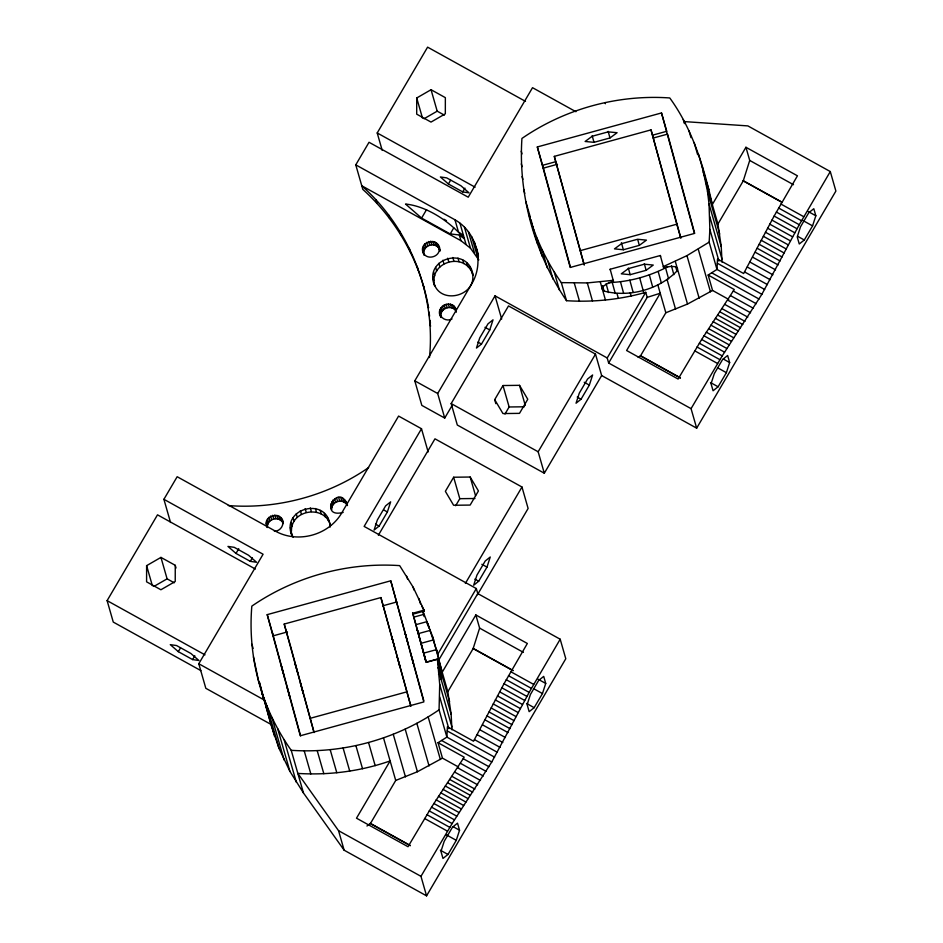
<?xml version="1.0" encoding="UTF-8"?>
<svg xmlns="http://www.w3.org/2000/svg" width="943" height="943" viewBox="0 0 943 943"><rect width="100%" height="100%" fill="white"/><g stroke="black" fill="none" stroke-linecap="round" stroke-linejoin="round"><path stroke-width="1.41" d="M146.613 565.659L146.589 581.843L160.899 589.764L175.233 581.501L175.257 565.317L160.947 557.396L146.613 565.659L152.377 585.768M416.723 97.978L416.7 114.162L431.01 122.083L445.332 113.832L445.355 97.648L431.045 89.715L416.723 97.978L422.488 118.087M458.64 767.095L442.467 758.137L438.047 742.707L446.888 737.108L447.418 726.735L473.539 741.21L504.022 683.746L527.349 643.48L475.838 614.954L442.22 672.218L432.696 636.914L422.865 610.958M728.739 299.414L712.566 290.456L708.146 275.026L716.986 269.427L717.517 259.066L743.65 273.529L774.12 216.065L797.448 175.811L745.937 147.273L712.319 204.537C703.891 167.135 692.645 129.321 669.766 97.954C617.783 94.324 564.822 108.834 521.927 138.444C518.167 195.26 534.669 253.596 566.507 300.699C593.147 302.385 620.07 299.65 645.743 292.33L647.193 297.375L608.648 363.008L691.066 408.649L696.665 428.169L835.887 191.064L830.288 171.555L747.87 125.902L683.687 121.553M170.553 522.493L163.905 499.307L177.166 476.722L276.346 531.652C298.401 543.309 328.117 535.153 341.154 513.911L398.594 416.075L421.497 428.747L364.139 526.418L476.321 588.55L477.771 593.583L560.189 639.224L529.141 692.398L491.774 761.968L446.888 737.108L439.061 709.82L439.709 684.382L437.399 659.074L426.047 662.175L412.68 613.268L424.032 610.156L424.291 611.064L412.94 614.164L412.68 613.268M830.288 171.555L799.251 224.717L761.873 294.287L716.986 269.427L709.16 242.139L709.855 229.42L709.03 204.006L707.498 191.394L702.252 166.546M429.478 357.503C435.878 293.744 409.51 228.312 361.77 185.783L460.962 240.713L470.474 248.186L478.832 259.903M343.181 512.391C317.343 519.039 338.95 480.482 347.484 505.566M345.916 501.228L346.953 504.859C342.934 497.951 331.158 501.499 331.641 509.479L330.604 505.861M423.69 254.032C416.877 241.078 440.016 235.797 439.898 250.449L437.976 244.909M424.032 255.247C421.097 246.559 434.452 240.642 439.014 248.528M438.86 246.83C442.149 256.708 425.729 261.659 422.994 251.616M290.432 527.561L292.141 536.213C279.67 507.57 328.942 495.664 330.121 527.102M291.47 531.192C290.68 509.338 325.37 504.305 330.486 525.711L329.791 523.294M432.967 277.148L434.676 285.8C422.723 257.946 468.977 245.286 473.021 275.297L470.003 267.01M434.004 280.778C433.356 261.6 461.846 253.785 471.04 270.629M267.234 527.55C260.963 515.243 282.888 509.833 283.324 523.589M281.863 519.204L282.9 522.835C279.258 515.703 267.305 518.662 267.364 526.654L266.327 523.023M439.792 311.791L441.053 317.52C433.155 305.367 455.964 297.575 456.318 312.027M440.829 315.422C440.77 307.43 452.723 304.471 456.365 311.591L455.328 307.972M660.571 256.413L660.324 255.518L610.168 269.25L613.457 281.226L606.16 284.232L602.825 286.743L602.106 289.053L604.05 291.057C629.028 297.693 658.851 289.619 676.897 271.101L677.51 268.401L675.659 266.786L671.463 266.339L663.601 267.482L663.342 266.586L686.952 255.636L709.16 242.139M387.384 511.966L390.65 501.853L385.628 505.861L377.341 519.97L374.076 530.084L379.098 526.088L387.384 511.966L383.813 509.986M489.759 329.944L493.024 319.83L488.002 323.838L479.716 337.948L476.451 348.061L481.472 344.065L489.759 329.944L484.985 327.304M486.977 567.12L490.242 557.007L485.221 561.014L476.934 575.124L473.669 585.238L478.69 581.242L486.977 567.12L481.849 564.291M513.063 670.697L473.15 648.584L479.61 628.121L475.838 614.954M589.34 385.098L592.617 374.984L587.595 378.992L579.308 393.101L576.043 403.215L581.053 399.219L589.34 385.098L584.224 382.269M456.282 840.331L459.547 830.229L457.52 823.168L452.499 827.164L444.212 841.286L440.947 851.399L442.974 858.448L447.996 854.452L456.282 840.331L446.098 834.696M542.461 693.553L545.726 683.439L543.71 676.39L538.689 680.386L530.402 694.508L527.137 704.61L529.153 711.67L534.174 707.674L542.461 693.553L533.561 688.626M781.888 202.309L743.249 180.903L749.72 160.44L745.937 147.273M726.381 372.662L729.646 362.548L727.631 355.487L722.609 359.495L714.322 373.605L711.046 383.718L713.073 390.767L718.095 386.771L726.381 372.662L717.482 367.723M812.571 225.872L815.836 215.77L813.809 208.709L808.788 212.705L800.501 226.827L797.236 236.941L799.263 243.989L804.285 239.993L812.571 225.872L802.387 220.238M427.851 305.426L428.546 307.842C420.637 262.449 397.062 220.202 362.819 189.413L355.77 164.86L369.031 142.275L468.223 197.205L532.524 87.687L575.914 111.71M382.21 150.385L377.212 132.963L427.603 47.15L525.499 101.373M200.859 670.603L113.266 622.085L107.113 600.632L157.505 514.831L255.4 569.053M355.77 164.86L454.962 219.79L458.463 231.978L463.461 235.42L450.212 233.935L421.592 218.081L426.566 209.617M448.42 183.991L440.393 176.966L446.664 177.873L460.974 185.795L469.001 192.82L462.73 191.912L448.42 183.991L450.636 180.196M178.321 651.66L170.282 644.647L176.565 645.554L190.875 653.475L198.902 660.501L192.62 659.593L178.321 651.66L180.537 647.876M235.998 553.435L227.958 546.421L234.241 547.329L248.551 555.25L256.579 562.264L250.308 561.356L235.998 553.435L238.756 548.732M462.73 191.912L464.946 188.128M192.62 659.593L194.847 655.798M250.308 561.356L252.37 557.832M450.212 233.935L453.76 227.876M560.189 639.224L565.788 658.744L426.566 895.85L344.148 850.209L303.446 792.933L289.914 771.374L279.022 748.412L270.9 724.354L205.822 688.307L198.784 663.754L263.085 554.236L163.905 499.307M452.168 405.384L444.719 418.067L421.827 405.384L414.79 380.831L472.231 282.994C484.478 261.624 476.38 231.954 454.962 219.79M444.719 418.067L437.682 393.502L495.028 295.843L607.209 357.975L608.648 363.008M601.658 375.55L544.311 473.221L457.308 425.034L451.167 403.58L508.513 305.921L595.505 354.108L601.658 375.55L696.665 428.169M378.367 535.223L434.971 438.825L521.974 487.012L528.115 508.466L477.476 594.715M494.698 399.643L502.984 385.534L519.522 385.333L527.774 399.254L519.487 413.364L502.949 413.564L494.698 399.643L495.853 403.663M453.654 477.229L445.367 491.338L453.607 505.259L470.144 505.071L478.431 490.949L470.18 477.028L453.654 477.229L459.795 498.682L455.658 505.731M504.988 414.036L509.137 406.975L502.984 385.534M544.311 473.221L538.158 451.768L595.505 354.108M465.37 583.411L521.974 487.012M607.209 357.975L645.743 292.33M437.788 654.183L476.321 588.55M439.226 659.216L477.771 593.583M680.41 378.025L640.486 355.912L665.829 312.77L687.518 304.059L712.566 290.456M722.043 262.142L721.242 246.63L717.918 224.057L743.249 180.903M410.311 845.706L370.387 823.593L395.718 780.45L417.419 771.739L442.467 758.137M451.945 729.823L451.143 714.299L447.819 691.726L473.15 648.584M708.146 275.026L734.267 289.501L701.651 339.48L678.123 379.039L626.612 350.513L660.23 293.249L647.193 297.375M438.047 742.707L464.168 757.17L431.552 807.161L408.013 846.72L356.501 818.194L390.119 760.93C360.627 771.268 329.024 775.405 297.847 773.413L338.549 830.689L344.148 850.209M691.066 408.649L722.22 355.888L761.873 294.287M426.566 895.85L420.967 876.33L452.121 823.569L491.774 761.968M638.187 357.456L640.427 355.676L680.339 377.789M366.968 826.021L370.316 823.357L410.24 845.458M609.968 137.961L617.087 132.715L608.223 131.855L592.239 136.228L585.131 141.474L593.996 142.334L609.968 137.961L608.176 131.383M639.319 245.38L646.438 240.135L637.574 239.263L621.59 243.636L614.482 248.881L623.347 249.754L639.319 245.38L637.786 239.746M646.132 270.311L653.251 265.066L644.387 264.193L628.403 268.578L621.296 273.824L630.16 274.684L646.132 270.311L644.34 263.734M368.607 467.587C328.011 495.77 277.525 509.373 228.253 505.566M424.032 610.156L413.152 587.194L399.667 565.623C347.684 562.099 294.758 576.597 251.828 606.125C249.282 636.112 253.113 666.524 262.708 695.038L262.39 693.883C269.238 713.957 278.987 732.994 291.222 750.31C343.205 753.846 396.131 739.336 439.061 709.82M608.4 282.582C628.993 282.04 649.633 276.287 667.821 266.68M424.067 118.735L437.198 111.168L444.353 115.129M153.957 586.416L167.1 578.849L174.255 582.809M451.992 318.982C447.512 321.528 441.183 318.982 440.016 313.889M661.503 112.948L694.425 233.451L570.232 267.458L537.31 146.955L661.503 112.948L666.76 131.289L652.65 135.155M584.13 264.806L554.307 156.373L651.012 129.886L680.551 236.929M542.567 165.308L555.274 161.831M537.31 146.955L543.38 168.125L557.49 164.259M653.452 137.973L667.573 134.118L694.685 233.345M580.075 250.697L676.791 224.21L680.834 238.32M390.756 580.794L423.855 701.922L300.298 735.764L267.211 614.636L390.756 580.794L423.761 700.555M314.019 732.487L284.208 624.054L380.913 597.567L410.83 706.012L380.913 597.567M287.474 631.916L273.281 635.806L267.211 614.636M382.622 605.854L396.826 601.964M412.928 613.681L413.883 617.099L424.138 614.282M415.969 624.667L427.085 621.614M413.883 617.099L418.433 633.602L430.314 630.348M418.433 633.602L421.097 643.303L433.591 639.884M421.097 643.303L423.772 653.11L436.55 649.609L438.801 658.909L426.295 662.34L417.124 629.193L418.386 633.932M437.717 667.844L440.357 667.125L438.801 658.909M438.519 674.386L441.3 673.62L440.357 667.125M309.976 718.377L406.681 691.891M528.846 214.037C535.624 238.555 546.657 261.848 561.333 282.629L587.312 282.924L613.198 280.319L613.457 281.226M274.354 531.239C279.505 531.416 283.937 526.229 282.629 521.173M509.137 406.975L524.296 406.798M459.795 498.682L474.954 498.505M749.72 160.44L793.499 184.698M808.198 211.538L815.836 215.77M743.178 180.667L781.818 202.061M780.875 204.03L803.766 216.713M778.612 208.026L801.503 220.709M776.36 212.034L799.251 224.717M774.12 216.065L797.012 228.748M771.904 220.096L794.796 232.78M797.919 236.469L804.285 239.993M769.712 224.139L792.615 236.823M767.555 228.182L790.446 240.866M765.421 232.226L788.313 244.909M763.311 236.269L786.203 248.94M761.237 240.288L784.128 252.972M759.198 244.296L782.089 256.979M757.194 248.28L780.097 260.963M755.237 252.252L778.128 264.936M752.644 257.18L775.535 269.851M749.991 262.107L772.883 274.79M747.292 267.034L770.183 279.706M744.557 271.926L767.449 284.609M717.317 263.238L764.679 289.477M711.706 272.81L759.056 299.037M733.336 291.033L756.239 303.717M730.507 295.619L753.41 308.29M727.69 300.098L750.581 312.781M724.872 304.459L747.775 317.143M722.09 308.703L744.982 321.386M719.886 311.838L742.778 324.51M717.658 315.045L740.55 327.728M715.407 318.333L738.31 331.017M377.212 132.963L475.119 187.186M713.144 321.693L736.047 334.376M710.869 325.123L733.76 337.806M708.582 328.624L731.473 341.307M706.283 332.184L729.175 344.867M703.973 335.802L726.864 348.486M701.651 339.48L724.542 352.163M699.329 343.217L722.22 355.888M723.293 359.024L729.646 362.548M697.007 346.989L719.91 359.672M694.696 350.808L717.588 363.491M443.976 219.259L446.463 220.638M710.468 382.54L718.095 386.771M477.889 342.073L481.472 344.065M577.222 397.086L581.053 399.219M414.79 380.831L437.682 393.502M451.167 403.58L538.158 451.768M375.514 524.096L379.098 526.088M474.848 579.108L478.69 581.242M479.61 628.121L523.4 652.367M538.099 679.219L545.726 683.439M473.08 648.348L513.004 670.461M510.776 671.711L533.667 684.394M508.501 675.707L531.392 688.39M506.25 679.714L529.141 692.398M504.022 683.746L526.913 696.417M501.806 687.777L524.697 700.46M526.548 703.443L534.174 707.674M499.613 691.82L522.505 704.504M497.456 695.863L520.347 708.547M495.311 699.906L518.214 712.59M493.213 703.938L516.104 716.621M491.138 707.969L514.029 720.641M489.099 711.977L511.99 724.648M487.095 715.961L509.986 728.644M485.126 719.933L508.029 732.605M482.545 724.861L505.436 737.532M479.893 729.788L502.784 742.471M477.193 734.703L500.085 747.386M474.459 739.607L497.35 752.29M447.218 730.919L494.58 757.146M441.595 740.479L488.957 766.718M463.237 758.714L486.128 771.386M460.408 763.3L483.299 775.971M457.579 767.779L480.482 780.45M454.774 772.14L477.665 784.824M451.98 776.384L474.883 789.067M449.776 779.507L472.679 792.191M447.56 782.725L470.451 795.397M445.308 786.014L468.2 798.686M107.113 600.632L205.008 654.855M443.045 789.374L465.936 802.057M440.77 792.804L463.661 805.487M438.471 796.305L461.375 808.976M198.784 663.754L263.851 699.8L259.408 682.355L270.9 724.354M436.173 799.864L459.064 812.548M433.863 803.483L456.754 816.166M431.552 807.161L454.443 819.844M429.23 810.886L452.121 823.569M453.182 826.705L459.547 830.229M426.908 814.669L449.799 827.353M424.586 818.489L447.477 831.172M440.357 850.221L447.996 854.452M338.549 830.689L420.967 876.33M421.592 218.081L405.525 204.042C427.379 206.234 450.554 222.147 464.392 238.697L459.394 235.255L460.962 240.713M262.39 694.696L267.117 709.596L271.219 718.295L263.734 697.785M421.745 605.96L424.291 611.064M426.943 623.052L429.206 628.227L427.816 623.37M433.639 282.169C439.556 306.451 479.233 295.572 471.983 271.667M291.104 532.583L293.084 537.251M266.551 525.121L267.317 527.09M703.207 172.204L708.877 189.649M429.702 629.547L437.328 652.285M698.539 154.393L705.164 177.496M705.694 181.433L717.918 224.057M694.131 142.487L697.643 154.711M707.498 191.394L719.721 234.005M689.038 130.841L690.983 137.643M709.03 204.006L721.242 246.63M683.262 119.513L684.429 123.592M709.808 216.701L722.032 259.313M709.855 229.42L718.931 261.046M698.244 249.2L710.468 291.811M686.952 255.636L699.176 298.259M675.306 261.435L687.518 304.059M667.137 279.8L675.565 309.21M657.79 284.762L665.829 312.77M605.076 102.575L605.406 103.73M643.833 292.919L639.66 277.772M630.254 292.79L631.173 296.008M610.168 269.25L610.427 270.158M616.981 293.532L618.372 298.389M600.29 281.981L602.212 288.711M602.4 289.371L605.465 300.051M554.307 156.373L584.224 264.83M587.312 282.924L592.487 300.994M574.311 283.148L579.485 301.206M561.333 282.629L566.507 300.699M521.231 151.163L522.033 153.933M554.26 272.044L559.447 290.102M521.279 163.882L522.08 166.663M547.836 261.07L553.011 279.128M522.068 176.577L522.87 179.359M542.06 249.742L547.246 267.8M523.601 189.189L524.791 193.362M536.956 238.096L542.142 256.166M525.864 201.696L530.237 216.973M532.547 226.19L537.734 244.249M495.028 295.843L501.676 319.029M519.522 385.333L525.286 405.443M431.045 89.715L437.198 111.168M476.38 247.891L478.384 254.869M474.423 242.21L478.431 256.166M477.582 253.773L478.384 256.567M471.759 236.823L477.759 257.745M468.423 231.813L474.423 252.736M464.475 227.251L470.474 248.186M459.96 223.232L465.96 244.154M466.856 263.026L467.893 266.645M462.754 259.985L463.791 263.604M457.968 258.099L459.005 261.73M452.84 257.498L453.878 261.128M447.701 258.217L448.738 261.848M442.915 260.221L443.953 263.84M439.19 248.905L439.886 251.321M436.621 243.282L437.658 246.913M454.066 306.275L455.104 309.905M434.876 242.056L435.914 245.687M452.392 304.966L453.43 308.585M432.861 241.325L433.898 244.956M438.801 263.345L439.839 266.975M450.424 304.129L451.461 307.748M430.715 241.137L431.753 244.756M448.29 303.823L449.328 307.442M428.582 241.491L429.619 245.121M435.642 267.411L436.68 271.03M446.145 304.059L447.182 307.689M426.613 242.375L427.651 246.005M444.129 304.848L445.167 308.467M433.65 272.114L434.688 275.745M424.939 243.718L425.977 247.349M442.373 306.11L443.41 309.728M423.666 245.451L424.704 249.07M441.018 307.76L442.055 311.39M422.888 247.431L423.926 251.062M440.133 309.705L441.171 313.324M422.664 249.53L423.702 253.16M423.242 285.022L424.279 288.641M417.148 266.315L418.185 269.946M409.286 248.268L410.335 251.899M429.914 323.755L430.609 326.172M399.738 231.059L400.775 234.677M470.18 477.028L475.567 495.806M388.563 214.804L389.6 218.434M375.868 199.668L376.917 203.299M421.497 428.747L428.146 451.945M432.696 636.914L433.615 640.132M439.78 663.719L447.819 691.726M437.399 659.074L441.43 679.797L441.3 673.62M441.183 672.276L449.611 701.686M418.928 598.522L420.472 603.897M422.959 612.585L424.114 616.581M438.919 671.687L451.143 714.299M413.152 587.194L413.953 589.976M439.709 684.382L451.933 726.994M406.728 576.22L407.529 579.002M439.756 697.101L448.821 728.727M428.146 716.869L440.369 759.492M416.841 723.316L429.065 765.928M344.56 499.601L345.598 503.232M342.816 498.387L343.853 502.006M340.8 497.645L341.837 501.275M405.195 729.116L417.419 771.739M338.655 497.456L339.692 501.087M336.521 497.81L337.57 501.44M334.553 498.694L335.59 502.324M332.879 500.049L333.916 503.668M331.606 501.77L332.643 505.401M330.828 503.751L331.865 507.381M393.243 734.267L405.466 776.879M327.469 517.424L328.518 521.043M324.321 513.44L325.37 517.059M320.219 510.399L321.257 514.029M383.495 737.827L395.718 780.45M315.434 508.513L316.483 512.143M310.306 507.912L311.343 511.542M305.167 508.631L306.204 512.261M368.548 742.53L375.173 765.633M300.381 510.634L301.418 514.253M296.267 513.77L297.304 517.389M293.108 517.825L294.145 521.455M355.9 745.618L362.525 768.722M291.116 522.528L292.153 526.159M280.601 517.507L281.639 521.137M278.928 516.198L279.965 519.829M276.947 515.361L277.996 518.992M343.099 747.999L349.723 771.103M274.826 515.055L275.863 518.685M272.68 515.302L273.718 518.921M270.653 516.08L271.702 519.711M268.908 517.342L269.946 520.972M267.553 519.004L268.59 522.622M266.669 520.937L267.706 524.567M330.18 749.661L336.804 772.765M284.208 624.054L289.866 643.81M317.202 750.604L323.826 773.708M304.212 750.817L310.825 773.92M291.222 750.31L303.446 792.933M284.138 739.725L296.361 782.348M277.702 728.762L289.914 771.374M251.911 644.258L253.113 648.43M271.914 717.434L284.126 760.058M253.431 656.882L259.007 682.885L258.677 681.73M266.798 705.8L268.189 710.633M269.462 715.077L279.022 748.412M255.694 669.389L256.024 670.532M266.103 706.849L274.602 736.507M175.257 565.317L176.023 568.004M160.947 557.396L167.1 578.849M422.641 649.515L425.647 660.359L424.385 655.621M407.989 643.374L404.983 632.517L406.233 637.256M410.5 652.839L413.505 663.683L412.244 658.957M394.575 647.039L391.569 636.195L392.818 640.934M397.074 656.517L400.08 667.361L398.83 662.623M297.858 673.538L294.853 662.681L296.102 667.42M300.369 683.003L303.375 693.848L302.432 690.3M284.444 677.204L281.438 666.359L282.688 671.098M286.943 686.681L289.949 697.525L288.699 692.787M651.012 129.886L676.791 224.21M675.789 267.034L676.897 271.101M671.463 265.914L673.856 274.672M665.617 268.024L668.587 278.869M660.324 255.518L663.601 267.482M658.19 271.49L661.361 283.077M649.338 274.814L652.662 287.002M592.192 135.757L593.996 142.334M621.425 242.716L623.347 249.754M628.356 268.107L630.16 274.684M629.818 280.154L633.154 292.354M620.482 281.816L623.653 293.403M612.29 282.629L615.26 293.473M606.149 283.796L608.541 292.554M602.577 285.635L604.05 291.057M543.38 168.125L570.491 267.364M290.279 645.224L314.125 732.499M272.468 632.989L300.593 735.811M412.598 612.891L412.94 614.164M531.039 219.754L534.021 232.096M346.8 503.149L347.13 505.224M429.065 312.039L429.572 316.223M430.091 320.408L430.432 323.19"/></g></svg>
